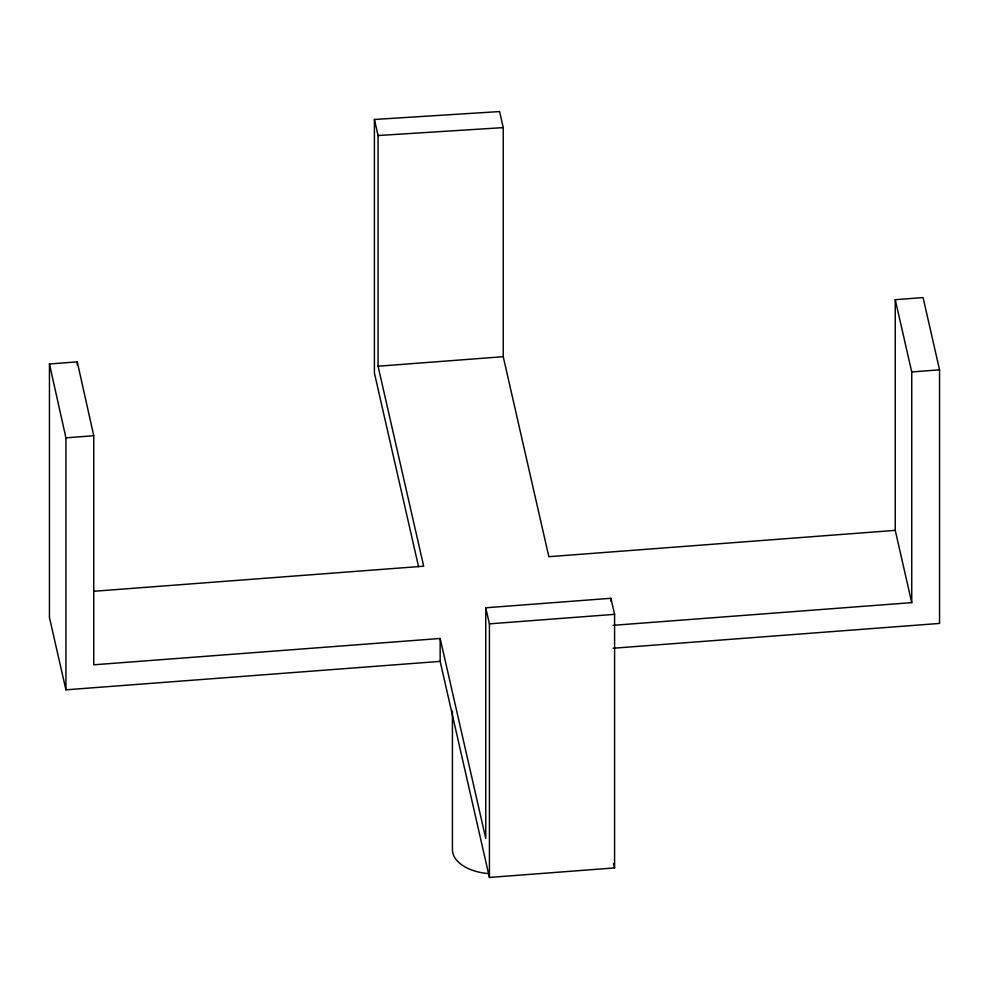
<?xml version="1.0" encoding="UTF-8"?>
<svg xmlns="http://www.w3.org/2000/svg" width="989" height="989" viewBox="0 0 989 989"><rect width="100%" height="100%" fill="white"/><g stroke="black" fill="none" stroke-linecap="round" stroke-linejoin="round"><path stroke-width="1.48" d="M440.154 661.381L65.929 689.827L49.45 617.556L49.45 363.977L77.266 361.863L93.745 435.729L93.745 664.806L440.154 638.474L485.76 838.474L485.76 607.79L610.93 598.283L614.589 614.342L614.589 867.922L489.419 877.441L440.154 661.381L440.154 638.474M613.056 625.332L911.734 602.635L895.255 530.364L895.255 299.692L923.071 297.578L939.55 369.837L939.55 623.429L613.069 648.24M503.24 356.695L503.24 127.618L499.581 111.559L374.411 119.471L378.07 135.53L378.07 366.214L503.24 356.695L548.846 556.696L895.255 530.364M895.255 299.692L911.734 371.951L939.55 369.837M49.45 363.977L65.929 437.843L93.745 435.729M94.202 591.249L423.675 566.202L378.07 366.214M485.76 607.79L489.419 623.849L614.589 614.342M378.07 135.53L503.24 127.618M613.563 863.422L614.589 867.922M418.545 566.61L374.411 373.063L374.411 119.471M911.734 371.951L911.734 602.635M610.93 598.283L610.93 601.361M489.419 623.849L489.419 877.441M452.418 711.128L452.418 849.502A42.082 24.292 0 0 0 488.887 873.646M77.266 361.863L77.266 364.941M65.929 437.843L65.929 689.827"/></g></svg>
